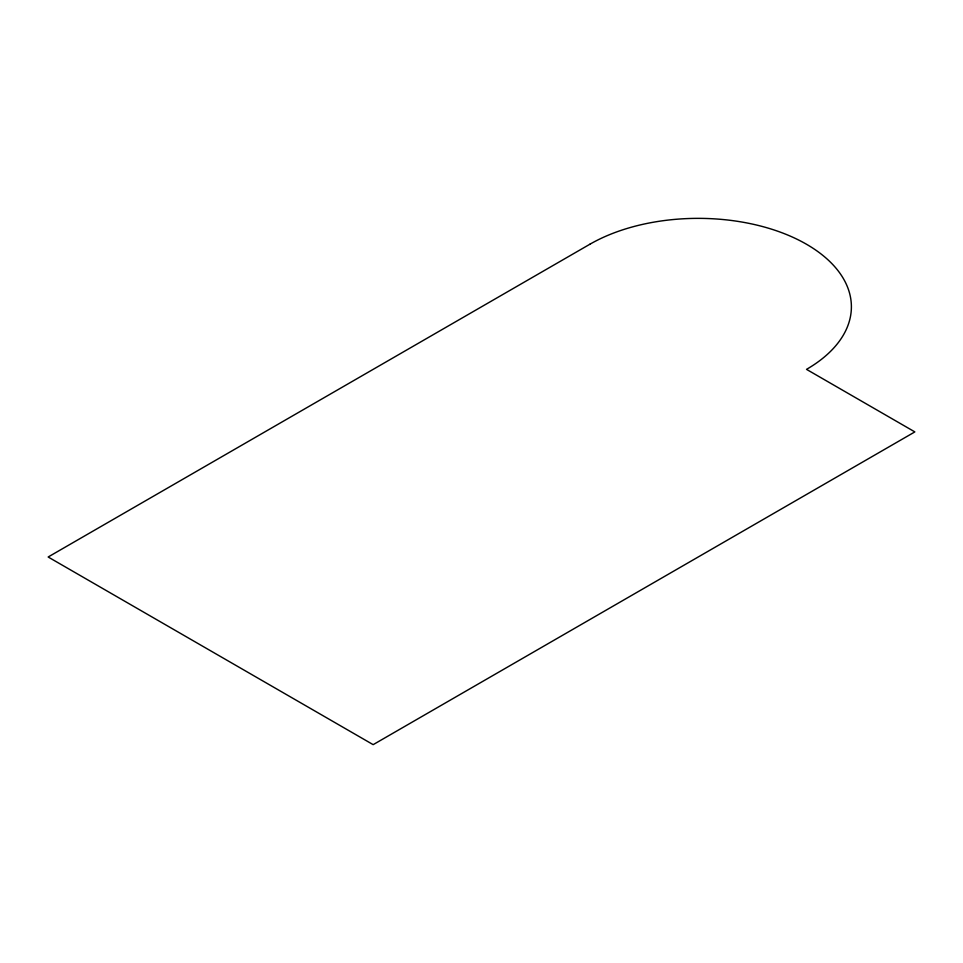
<?xml version="1.0" encoding="UTF-8"?>
<svg xmlns="http://www.w3.org/2000/svg" width="963" height="963" viewBox="0 0 963 963"><rect width="100%" height="100%" fill="white"/><g stroke="black" fill="none" stroke-linecap="round" stroke-linejoin="round"><path stroke-width="1.44" d="M589.838 244.265L48.15 556.999L373.163 744.652L914.85 431.906L806.513 369.359A153.213 88.452 0 0 0 806.513 244.265A153.213 88.452 0 0 0 589.838 244.265"/></g></svg>
